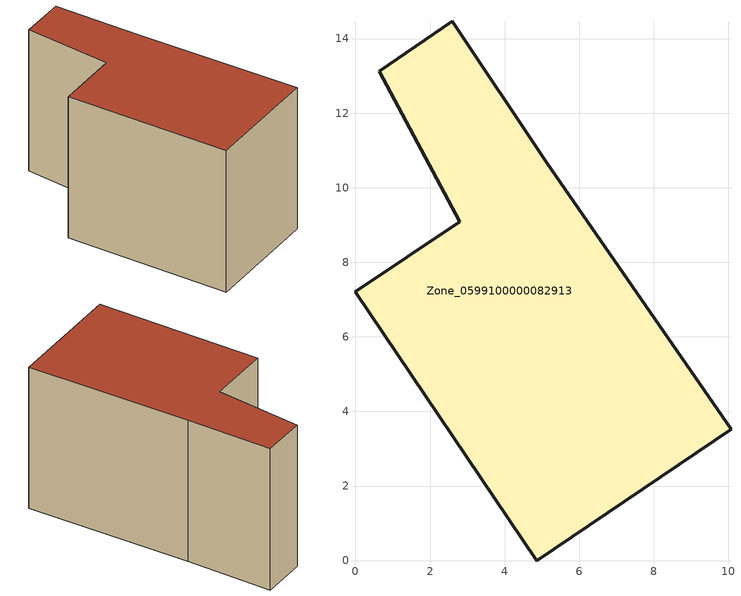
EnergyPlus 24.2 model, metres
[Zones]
Zone_0599100000082913
 floor ground (C_G): 10.07,3.52 4.86,0 0,7.21 2.79,9.09 0.64,13.13 2.6,14.46 5.13,10.67 z0
 wall outside (C_F): 0.64,13.13 2.79,9.09 0,7.21 4.86,0 10.07,3.52 5.13,10.67 2.6,14.46 0.64,13.13 z0:7.91
 roof outside (C_R): 0,7.21 4.86,0 10.07,3.52 5.13,10.67 2.6,14.46 0.64,13.13 2.79,9.09 z7.91
[BUILDING]
Pand.0599100000082913: North Axis=0; Terrain=City; Loads Convergence Tolerance Value=0.04; Temperature Convergence Tolerance Value=0.4; Solar Distribution=FullExterior; Maximum Number of Warmup Days=25; Minimum Number of Warmup Days=1
[Site:Location]
Rotterdam.The.Hague.AP_ZH_NLD Design_Conditions: Latitude=51.96; Longitude=4.45; Time Zone=1; Elevation=-4.5
[SITE:GROUNDTEMPERATURE:BUILDINGSURFACE]
18, 18, 18, 18, 18, 18, 18, 18, 18, 18, 18, 18
[MATERIAL] Thermal Absorptance=0.9; Solar Absorptance=0.7; Visible Absorptance=0.7
Name | Roughness | Thickness | Conductivity | Density | Specific Heat
G.TI.1975-1991 | MediumSmooth | 0.15 | 0.288461 | 540 | 1210
F.TI.1975-1991 | Rough | 0.3 | 0.230769 | 1920 | 840
R.TI.1975-1991 | MediumRough | 0.2 | 0.153846 | 1500 | 1000
[CONSTRUCTION]
C_G: G.TI.1975-1991
C_F: F.TI.1975-1991
C_R: R.TI.1975-1991
[ZONE]
Zone_0599100000082913: Type=1; Multiplier=1; Ceiling Height=Autocalculate; Volume=Autocalculate; Floor Area=autocalculate; Part of Total Floor Area=Yes
[ZONEINFILTRATION:DESIGNFLOWRATE]
Infil_Zone_0599100000082913: Zone or ZoneList or Space or SpaceList=Zone_0599100000082913; Schedule=AlwaysOn; Design Flow Rate Calculation Method=Flow/Area; Flow Rate per Floor Area=0.003; Constant Term Coefficient=1; Temperature Term Coefficient=0; Velocity Term Coefficient=0; Velocity Squared Term Coefficient=0
[HVACTEMPLATE:ZONE:IDEALLOADSAIRSYSTEM]
Zone_0599100000082913: Maximum Heating Supply Air Temperature=50; Minimum Cooling Supply Air Temperature=13; Maximum Heating Supply Air Humidity Ratio=0.0156; Minimum Cooling Supply Air Humidity Ratio=0.0077; Heating Limit=NoLimit; Cooling Limit=NoLimit; Dehumidification Control Type=ConstantSensibleHeatRatio; Cooling Sensible Heat Ratio=0.7; Dehumidification Setpoint=60; Humidification Control Type=None; Humidification Setpoint=30; Outdoor Air Method=None; Outdoor Air Flow Rate per Person=0.00944; Outdoor Air Flow Rate per Zone Floor Area=0; Outdoor Air Flow Rate per Zone=0; Demand Controlled Ventilation Type=None; Outdoor Air Economizer Type=NoEconomizer; Heat Recovery Type=None; Sensible Heat Recovery Effectiveness=0.7; Latent Heat Recovery Effectiveness=0.65
[ZONECONTROL:THERMOSTAT]
ThermostatControl_Zone_0599100000082913: Zone or ZoneList=Zone_0599100000082913; Control Type Schedule=DualSetpointControlType; Control 1=Thermostat_Zone_0599100000082913; Temperature Difference Between Cutout And Setpoint=0
[THERMOSTATSETPOINT:DUALSETPOINT]
Thermostat_Zone_0599100000082913: Heating Setpoint Temperature Schedule=HeatingSetpoint_Zone_0599100000082913; Cooling Setpoint Temperature Schedule=CoolingSetpoint_Zone_0599100000082913
[SCHEDULE:COMPACT]
HeatingSetpoint_Zone_0599100000082913: Through: 12/31, For: AllDays, Until: 24:00, 21
CoolingSetpoint_Zone_0599100000082913: Through: 12/31, For: AllDays, Until: 24:00, 24
DualSetpointControlType: Through: 12/31, For: AllDays, Until: 24:00, 4
AlwaysOn: Through: 12/31, For: AllDays, Until: 24:00, 1
